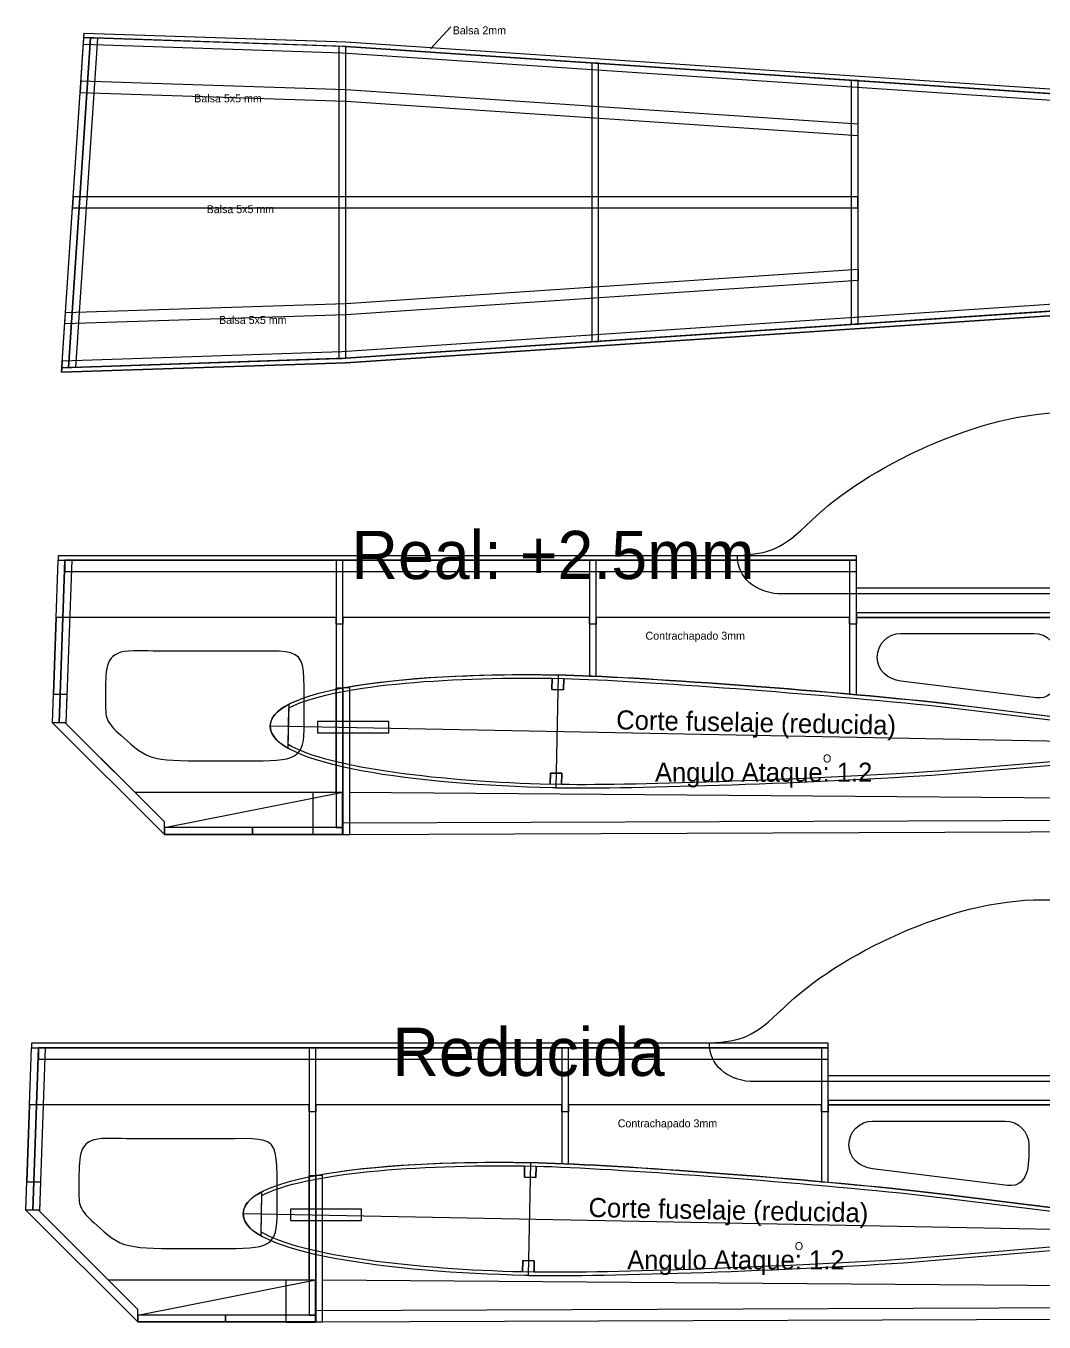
# Model space of a CAD drawing. Header units: centimetres. Extents: x -507 to 639, y -279 to 295.
# Drawn here: x -507 to -56, y -279 to 295 of the extents above; entities that cross this region are included whole.
import ezdxf

# ---------------------------------------------------------------- set-up
doc = ezdxf.new("R2010")
doc.units = ezdxf.units.CM
doc.header["$MEASUREMENT"] = 0
doc.layers.add('Cuadernas', color=7, linetype='Continuous')
doc.layers.add('planta', color=7, linetype='Continuous')

msp = doc.modelspace()

# ---------------------------------------------------------------- linework, layer by layer
at = {"layer": 'Cuadernas'}
for points in [[(-139.11, 33.06), (37.07, 33.06), (37.07, 35.06), (-139.11, 35.06), (-139.11, 33.06)], [(-366.6, -63.1), (-363.6, -63.1), (-363.6, 1.87), (-366.6, 1.87), (-366.6, -63.1)], [(-377.9, -18.1), (-346.26, -18.1), (-346.26, -13.1), (-377.9, -13.1), (-377.9, -18.1)], [(-379.88, -63.14), (-366.76, -63.14), (-366.76, -44.5), (-379.88, -44.5), (-379.88, -63.14)], [(-445.64, -63.1), (-406.68, -63.1), (-406.68, -60.1), (-445.64, -60.1), (-445.64, -63.1)], [(-406.69, -63.1), (-366.6, -63.1), (-366.6, -60.1), (-406.69, -60.1), (-406.69, -63.1)], [(-151.62, -183.02), (24.18, -183.02), (24.18, -181.02), (-151.62, -181.02), (-151.62, -183.02)], [(-378.62, -279.18), (-375.62, -279.18), (-375.62, -214.21), (-378.62, -214.21), (-378.62, -279.18)], [(-389.9, -234.18), (-358.32, -234.18), (-358.32, -229.18), (-389.9, -229.18), (-389.9, -234.18)], [(-391.87, -279.22), (-378.78, -279.22), (-378.78, -260.58), (-391.87, -260.58), (-391.87, -279.22)], [(-457.48, -279.18), (-418.61, -279.18), (-418.61, -276.18), (-457.48, -276.18), (-457.48, -279.18)], [(-418.62, -279.18), (-378.62, -279.18), (-378.62, -276.18), (-418.62, -276.18), (-418.62, -279.18)]]:
    msp.add_lwpolyline(points, close=True, dxfattribs=at)
for points in [[(-327.76, 284.93), (-327.76, 284.93), (-318.84, 294.74), (-318.84, 294.74)], [(50.04, 46.04), (50.04, 46.04), (-139.11, 46.04), (-139.11, 46.04)], [(-271.29, 7.53), (-271.29, 7.53), (-272.27, -42.46), (-272.27, -42.46)], [(-398.83, -15), (-398.83, -15), (37.03, -23.45), (37.03, -23.45)], [(-363.62, -44.4), (-363.62, -44.4), (47.06, -47.59), (47.06, -47.59)], [(37.11, -170.05), (37.11, -170.05), (-151.62, -170.05), (-151.62, -170.05)], [(-283.52, -208.55), (-283.52, -208.55), (-284.49, -258.54), (-284.49, -258.54)], [(-410.78, -231.09), (-410.78, -231.09), (24.14, -239.54), (24.14, -239.54)], [(-375.65, -260.48), (-375.65, -260.48), (34.14, -263.67), (34.14, -263.67)]]:
    msp.add_open_spline(points, degree=3, dxfattribs=at)
for points, knots in [([(119.42, 103.08), (72.47, 112.69), (14.31, 123.58), (-44.17, 124.02), (-44.17, 124.02), (-84.37, 124.31), (-134.83, 99.52), (-158.99, 76.02), (-158.99, 76.02), (-172.52, 62.87), (-177.15, 61.48), (-191.83, 60.49), (-191.83, 60.49), (-191.68, 50.6), (-184.06, 44.3), (-173.77, 43.44), (-173.77, 43.44), (-173.77, 43.44), (57.7, 43.48), (57.7, 43.48), (57.7, 43.48), (57.7, 43.48), (119.42, 103.08), (119.42, 103.08)], [0, 0, 0, 0, 0.166667, 0.166667, 0.166667, 0.166667, 0.333333, 0.333333, 0.333333, 0.333333, 0.5, 0.5, 0.5, 0.5, 0.666667, 0.666667, 0.666667, 0.666667, 0.833333, 0.833333, 0.833333, 0.833333, 1, 1, 1, 1]), ([(-492.78, 58.4), (-492.78, 58.4), (-495.32, -13.6), (-495.32, -13.6), (-495.32, -13.6), (-495.32, -13.6), (-492.31, -13.6), (-492.31, -13.6), (-492.31, -13.6), (-492.31, -13.6), (-489.78, 58.4), (-489.78, 58.4), (-489.78, 58.4), (-489.78, 58.4), (-492.78, 58.4), (-492.78, 58.4)], [0, 0, 0, 0, 0.25, 0.25, 0.25, 0.25, 0.5, 0.5, 0.5, 0.5, 0.75, 0.75, 0.75, 0.75, 1, 1, 1, 1]), ([(-139.11, 58.4), (-139.11, 58.4), (-492.78, 58.4), (-492.78, 58.4), (-492.78, 58.4), (-492.78, 58.4), (-492.78, 60.4), (-492.78, 60.4), (-492.78, 60.4), (-492.78, 60.4), (-139.11, 60.4), (-139.11, 60.4), (-139.11, 60.4), (-139.11, 60.4), (-139.11, 58.4), (-139.11, 58.4)], [0, 0, 0, 0, 0.25, 0.25, 0.25, 0.25, 0.5, 0.5, 0.5, 0.5, 0.75, 0.75, 0.75, 0.75, 1, 1, 1, 1]), ([(-489.78, 58.4), (-489.78, 58.4), (-492.32, -13.6), (-492.32, -13.6), (-492.32, -13.6), (-492.32, -13.6), (-489.31, -13.6), (-489.31, -13.6), (-489.31, -13.6), (-489.31, -13.6), (-486.78, 58.4), (-486.78, 58.4), (-486.78, 58.4), (-486.78, 58.4), (-489.78, 58.4), (-489.78, 58.4)], [0, 0, 0, 0, 0.25, 0.25, 0.25, 0.25, 0.5, 0.5, 0.5, 0.5, 0.75, 0.75, 0.75, 0.75, 1, 1, 1, 1]), ([(-139.11, 53.4), (-139.11, 53.4), (-489.78, 53.4), (-489.78, 53.4), (-489.78, 53.4), (-489.78, 53.4), (-489.78, 58.4), (-489.78, 58.4), (-489.78, 58.4), (-489.78, 58.4), (-139.11, 58.4), (-139.11, 58.4), (-139.11, 58.4), (-139.11, 58.4), (-139.11, 53.4), (-139.11, 53.4)], [0, 0, 0, 0, 0.25, 0.25, 0.25, 0.25, 0.5, 0.5, 0.5, 0.5, 0.75, 0.75, 0.75, 0.75, 1, 1, 1, 1]), ([(-369.61, 58.4), (-369.61, 58.4), (-366.6, 58.4), (-366.6, 58.4), (-366.6, 58.4), (-366.6, 58.4), (-366.6, 33.06), (-366.6, 33.06), (-366.6, 33.06), (-366.6, 33.06), (-366.6, -60.1), (-366.6, -60.1), (-366.6, -60.1), (-366.6, -60.1), (-369.61, -60.1), (-369.61, -60.1), (-369.61, -60.1), (-369.61, -60.1), (-369.61, 33.05), (-369.61, 33.05), (-369.61, 33.05), (-369.61, 33.05), (-369.61, 58.4), (-369.61, 58.4)], [0, 0, 0, 0, 0.166667, 0.166667, 0.166667, 0.166667, 0.333333, 0.333333, 0.333333, 0.333333, 0.5, 0.5, 0.5, 0.5, 0.666667, 0.666667, 0.666667, 0.666667, 0.833333, 0.833333, 0.833333, 0.833333, 1, 1, 1, 1]), ([(-257.37, 58.4), (-257.37, 58.4), (-254.36, 58.4), (-254.36, 58.4), (-254.36, 58.4), (-254.36, 58.4), (-254.36, 6.95), (-254.36, 6.95), (-254.36, 6.95), (-254.36, 6.95), (-257.37, 7.08), (-257.37, 7.08), (-257.37, 7.08), (-257.37, 7.08), (-257.37, 58.4), (-257.37, 58.4)], [0, 0, 0, 0, 0.25, 0.25, 0.25, 0.25, 0.5, 0.5, 0.5, 0.5, 0.75, 0.75, 0.75, 0.75, 1, 1, 1, 1]), ([(-142.12, 58.4), (-142.12, 58.4), (-139.11, 58.4), (-139.11, 58.4), (-139.11, 58.4), (-139.11, 58.4), (-139.11, -1.19), (-139.11, -1.19), (-139.11, -1.19), (-139.11, -1.19), (-142.12, -0.92), (-142.12, -0.92), (-142.12, -0.92), (-142.12, -0.92), (-142.12, 58.4), (-142.12, 58.4)], [0, 0, 0, 0, 0.25, 0.25, 0.25, 0.25, 0.5, 0.5, 0.5, 0.5, 0.75, 0.75, 0.75, 0.75, 1, 1, 1, 1]), ([(-102.52, -35.13), (-102.52, -35.13), (-86.19, -33.76), (-86.19, -33.76), (-86.19, -33.76), (-86.19, -33.76), (37.03, -23.45), (37.03, -23.45), (37.03, -23.45), (37.03, -23.45), (-85.7, -8.4), (-85.7, -8.4), (-85.7, -8.4), (-85.7, -8.4), (-101.96, -6.41), (-101.96, -6.41), (-101.96, -6.41), (-155.91, -0.88), (-233.43, 4.98), (-268.78, 5.98), (-268.78, 5.98), (-268.78, 5.98), (-268.87, 0.98), (-268.87, 0.98), (-268.87, 0.98), (-268.87, 0.98), (-273.97, 1.08), (-273.97, 1.08), (-273.97, 1.08), (-273.97, 1.08), (-273.88, 6.06), (-273.88, 6.06), (-273.88, 6.06), (-320.63, 6.77), (-372.32, 2.96), (-390.52, -7.08), (-390.52, -7.08), (-390.52, -7.08), (-390.84, -23.26), (-390.84, -23.26), (-390.84, -23.26), (-373.04, -34), (-321.53, -39.82), (-274.79, -40.93), (-274.79, -40.93), (-274.79, -40.93), (-274.7, -35.93), (-274.7, -35.93), (-274.7, -35.93), (-274.7, -35.93), (-269.6, -36.03), (-269.6, -36.03), (-269.6, -36.03), (-269.6, -36.03), (-269.7, -41.03), (-269.7, -41.03), (-269.7, -41.03), (-235.67, -41.54), (-157.93, -38.65), (-102.52, -35.13)], [0, 0, 0, 0, 0.066667, 0.066667, 0.066667, 0.066667, 0.133333, 0.133333, 0.133333, 0.133333, 0.2, 0.2, 0.2, 0.2, 0.266667, 0.266667, 0.266667, 0.266667, 0.333333, 0.333333, 0.333333, 0.333333, 0.4, 0.4, 0.4, 0.4, 0.466667, 0.466667, 0.466667, 0.466667, 0.533333, 0.533333, 0.533333, 0.533333, 0.6, 0.6, 0.6, 0.6, 0.666667, 0.666667, 0.666667, 0.666667, 0.733333, 0.733333, 0.733333, 0.733333, 0.8, 0.8, 0.8, 0.8, 0.866667, 0.866667, 0.866667, 0.866667, 0.933333, 0.933333, 0.933333, 0.933333, 1, 1, 1, 1]), ([(-495.32, -13.6), (-495.32, -13.6), (-489.73, -13.6), (-489.73, -13.6), (-489.73, -13.6), (-489.73, -13.6), (-445.64, -57.53), (-445.64, -57.53), (-445.64, -57.53), (-445.64, -57.53), (-445.63, -63.1), (-445.63, -63.1), (-445.63, -63.1), (-445.63, -63.1), (-495.32, -13.6), (-495.32, -13.6)], [0, 0, 0, 0, 0.25, 0.25, 0.25, 0.25, 0.5, 0.5, 0.5, 0.5, 0.75, 0.75, 0.75, 0.75, 1, 1, 1, 1]), ([(-366.6, -63.1), (-366.6, -63.1), (-366.6, -44.4), (-366.6, -44.4), (-366.6, -44.4), (-366.6, -44.4), (-445.63, -60.1), (-445.63, -60.1), (-445.63, -60.1), (-445.63, -60.1), (-445.63, -63.1), (-445.63, -63.1), (-445.63, -63.1), (-445.63, -63.1), (-366.6, -63.1), (-366.6, -63.1)], [0, 0, 0, 0, 0.25, 0.25, 0.25, 0.25, 0.5, 0.5, 0.5, 0.5, 0.75, 0.75, 0.75, 0.75, 1, 1, 1, 1]), ([(-366.6, -58.1), (-366.6, -58.1), (50.56, -56.6), (50.56, -56.6), (50.56, -56.6), (50.56, -56.6), (52.51, -61.57), (52.51, -61.57), (52.51, -61.57), (52.51, -61.57), (-366.59, -63.1), (-366.59, -63.1), (-366.59, -63.1), (-366.59, -63.1), (-366.6, -58.1), (-366.6, -58.1)], [0, 0, 0, 0, 0.25, 0.25, 0.25, 0.25, 0.5, 0.5, 0.5, 0.5, 0.75, 0.75, 0.75, 0.75, 1, 1, 1, 1]), ([(106.35, -113), (59.49, -103.39), (1.47, -92.5), (-56.89, -92.07), (-56.89, -92.07), (-97.01, -91.77), (-147.35, -116.57), (-171.46, -140.06), (-171.46, -140.06), (-184.96, -153.21), (-189.58, -154.6), (-204.23, -155.59), (-204.23, -155.59), (-204.08, -165.49), (-196.47, -171.79), (-186.21, -172.64), (-186.21, -172.64), (-186.21, -172.64), (44.76, -172.6), (44.76, -172.6), (44.76, -172.6), (44.76, -172.6), (106.35, -113), (106.35, -113)], [0, 0, 0, 0, 0.166667, 0.166667, 0.166667, 0.166667, 0.333333, 0.333333, 0.333333, 0.333333, 0.5, 0.5, 0.5, 0.5, 0.666667, 0.666667, 0.666667, 0.666667, 0.833333, 0.833333, 0.833333, 0.833333, 1, 1, 1, 1]), ([(-504.52, -157.68), (-504.52, -157.68), (-507.06, -229.68), (-507.06, -229.68), (-507.06, -229.68), (-507.06, -229.68), (-504.06, -229.68), (-504.06, -229.68), (-504.06, -229.68), (-504.06, -229.68), (-501.53, -157.68), (-501.53, -157.68), (-501.53, -157.68), (-501.53, -157.68), (-504.52, -157.68), (-504.52, -157.68)], [0, 0, 0, 0, 0.25, 0.25, 0.25, 0.25, 0.5, 0.5, 0.5, 0.5, 0.75, 0.75, 0.75, 0.75, 1, 1, 1, 1]), ([(-151.62, -157.68), (-151.62, -157.68), (-504.53, -157.68), (-504.53, -157.68), (-504.53, -157.68), (-504.53, -157.68), (-504.53, -155.68), (-504.53, -155.68), (-504.53, -155.68), (-504.53, -155.68), (-151.62, -155.68), (-151.62, -155.68), (-151.62, -155.68), (-151.62, -155.68), (-151.62, -157.68), (-151.62, -157.68)], [0, 0, 0, 0, 0.25, 0.25, 0.25, 0.25, 0.5, 0.5, 0.5, 0.5, 0.75, 0.75, 0.75, 0.75, 1, 1, 1, 1]), ([(-501.53, -157.68), (-501.53, -157.68), (-504.06, -229.68), (-504.06, -229.68), (-504.06, -229.68), (-504.06, -229.68), (-501.06, -229.68), (-501.06, -229.68), (-501.06, -229.68), (-501.06, -229.68), (-498.54, -157.68), (-498.54, -157.68), (-498.54, -157.68), (-498.54, -157.68), (-501.53, -157.68), (-501.53, -157.68)], [0, 0, 0, 0, 0.25, 0.25, 0.25, 0.25, 0.5, 0.5, 0.5, 0.5, 0.75, 0.75, 0.75, 0.75, 1, 1, 1, 1]), ([(-151.62, -162.68), (-151.62, -162.68), (-501.53, -162.68), (-501.53, -162.68), (-501.53, -162.68), (-501.53, -162.68), (-501.53, -157.68), (-501.53, -157.68), (-501.53, -157.68), (-501.53, -157.68), (-151.62, -157.68), (-151.62, -157.68), (-151.62, -157.68), (-151.62, -157.68), (-151.62, -162.68), (-151.62, -162.68)], [0, 0, 0, 0, 0.25, 0.25, 0.25, 0.25, 0.5, 0.5, 0.5, 0.5, 0.75, 0.75, 0.75, 0.75, 1, 1, 1, 1]), ([(-381.62, -157.68), (-381.62, -157.68), (-378.62, -157.68), (-378.62, -157.68), (-378.62, -157.68), (-378.62, -157.68), (-378.62, -183.02), (-378.62, -183.02), (-378.62, -183.02), (-378.62, -183.02), (-378.62, -276.18), (-378.62, -276.18), (-378.62, -276.18), (-378.62, -276.18), (-381.62, -276.18), (-381.62, -276.18), (-381.62, -276.18), (-381.62, -276.18), (-381.62, -183.03), (-381.62, -183.03), (-381.62, -183.03), (-381.62, -183.03), (-381.62, -157.68), (-381.62, -157.68)], [0, 0, 0, 0, 0.166667, 0.166667, 0.166667, 0.166667, 0.333333, 0.333333, 0.333333, 0.333333, 0.5, 0.5, 0.5, 0.5, 0.666667, 0.666667, 0.666667, 0.666667, 0.833333, 0.833333, 0.833333, 0.833333, 1, 1, 1, 1]), ([(-269.62, -157.68), (-269.62, -157.68), (-266.62, -157.68), (-266.62, -157.68), (-266.62, -157.68), (-266.62, -157.68), (-266.62, -209.13), (-266.62, -209.13), (-266.62, -209.13), (-266.62, -209.13), (-269.62, -209), (-269.62, -209), (-269.62, -209), (-269.62, -209), (-269.62, -157.68), (-269.62, -157.68)], [0, 0, 0, 0, 0.25, 0.25, 0.25, 0.25, 0.5, 0.5, 0.5, 0.5, 0.75, 0.75, 0.75, 0.75, 1, 1, 1, 1]), ([(-154.62, -157.68), (-154.62, -157.68), (-151.62, -157.68), (-151.62, -157.68), (-151.62, -157.68), (-151.62, -157.68), (-151.62, -217.27), (-151.62, -217.27), (-151.62, -217.27), (-151.62, -217.27), (-154.62, -217.01), (-154.62, -217.01), (-154.62, -217.01), (-154.62, -217.01), (-154.62, -157.68), (-154.62, -157.68)], [0, 0, 0, 0, 0.25, 0.25, 0.25, 0.25, 0.5, 0.5, 0.5, 0.5, 0.75, 0.75, 0.75, 0.75, 1, 1, 1, 1]), ([(-115.12, -251.21), (-115.12, -251.21), (-98.82, -249.85), (-98.82, -249.85), (-98.82, -249.85), (-98.82, -249.85), (24.14, -239.54), (24.14, -239.54), (24.14, -239.54), (24.14, -239.54), (-98.33, -224.48), (-98.33, -224.48), (-98.33, -224.48), (-98.33, -224.48), (-114.56, -222.49), (-114.56, -222.49), (-114.56, -222.49), (-168.38, -216.96), (-245.74, -211.1), (-281.01, -210.1), (-281.01, -210.1), (-281.01, -210.1), (-281.11, -215.1), (-281.11, -215.1), (-281.11, -215.1), (-281.11, -215.1), (-286.19, -215), (-286.19, -215), (-286.19, -215), (-286.19, -215), (-286.1, -210.02), (-286.1, -210.02), (-286.1, -210.02), (-332.74, -209.31), (-384.33, -213.12), (-402.49, -223.17), (-402.49, -223.17), (-402.49, -223.17), (-402.81, -239.34), (-402.81, -239.34), (-402.81, -239.34), (-385.05, -250.08), (-333.65, -255.9), (-287.01, -257.01), (-287.01, -257.01), (-287.01, -257.01), (-286.92, -252.01), (-286.92, -252.01), (-286.92, -252.01), (-286.92, -252.01), (-281.83, -252.11), (-281.83, -252.11), (-281.83, -252.11), (-281.83, -252.11), (-281.93, -257.11), (-281.93, -257.11), (-281.93, -257.11), (-247.98, -257.62), (-170.41, -254.73), (-115.12, -251.21)], [0, 0, 0, 0, 0.066667, 0.066667, 0.066667, 0.066667, 0.133333, 0.133333, 0.133333, 0.133333, 0.2, 0.2, 0.2, 0.2, 0.266667, 0.266667, 0.266667, 0.266667, 0.333333, 0.333333, 0.333333, 0.333333, 0.4, 0.4, 0.4, 0.4, 0.466667, 0.466667, 0.466667, 0.466667, 0.533333, 0.533333, 0.533333, 0.533333, 0.6, 0.6, 0.6, 0.6, 0.666667, 0.666667, 0.666667, 0.666667, 0.733333, 0.733333, 0.733333, 0.733333, 0.8, 0.8, 0.8, 0.8, 0.866667, 0.866667, 0.866667, 0.866667, 0.933333, 0.933333, 0.933333, 0.933333, 1, 1, 1, 1]), ([(-507.06, -229.68), (-507.06, -229.68), (-501.48, -229.68), (-501.48, -229.68), (-501.48, -229.68), (-501.48, -229.68), (-457.49, -273.61), (-457.49, -273.61), (-457.49, -273.61), (-457.49, -273.61), (-457.48, -279.18), (-457.48, -279.18), (-457.48, -279.18), (-457.48, -279.18), (-507.06, -229.68), (-507.06, -229.68)], [0, 0, 0, 0, 0.25, 0.25, 0.25, 0.25, 0.5, 0.5, 0.5, 0.5, 0.75, 0.75, 0.75, 0.75, 1, 1, 1, 1]), ([(-378.62, -279.18), (-378.62, -279.18), (-378.62, -260.48), (-378.62, -260.48), (-378.62, -260.48), (-378.62, -260.48), (-457.48, -276.18), (-457.48, -276.18), (-457.48, -276.18), (-457.48, -276.18), (-457.48, -279.18), (-457.48, -279.18), (-457.48, -279.18), (-457.48, -279.18), (-378.62, -279.18), (-378.62, -279.18)], [0, 0, 0, 0, 0.25, 0.25, 0.25, 0.25, 0.5, 0.5, 0.5, 0.5, 0.75, 0.75, 0.75, 0.75, 1, 1, 1, 1]), ([(-378.62, -274.18), (-378.62, -274.18), (37.63, -272.68), (37.63, -272.68), (37.63, -272.68), (37.63, -272.68), (39.58, -277.65), (39.58, -277.65), (39.58, -277.65), (39.58, -277.65), (-378.61, -279.18), (-378.61, -279.18), (-378.61, -279.18), (-378.61, -279.18), (-378.62, -274.18), (-378.62, -274.18)], [0, 0, 0, 0, 0.25, 0.25, 0.25, 0.25, 0.5, 0.5, 0.5, 0.5, 0.75, 0.75, 0.75, 0.75, 1, 1, 1, 1])]:
    msp.add_open_spline(points, degree=3, knots=knots, dxfattribs=at)
at = {"layer": 'Cuadernas', "color": 254}
for points, knots in [([(37.06, -21.92), (37.06, -21.92), (-85.65, -6.8), (-85.65, -6.8), (-85.65, -6.8), (-85.65, -6.8), (-99.72, -5.08), (-99.72, -5.08), (-99.72, -5.08), (-155.06, 0.97), (-236.67, 6.73), (-271.14, 7.57), (-271.14, 7.57), (-271.7, 7.58), (-272.2, 7.59), (-272.74, 7.6), (-272.74, 7.6), (-305.75, 8.21), (-341.6, 6.59), (-366.6, 1.88), (-366.6, 1.88), (-366.6, 1.88), (-369.61, 1.87), (-369.61, 1.87), (-369.61, 1.87), (-369.61, 1.87), (-369.61, -44.4), (-369.61, -44.4), (-369.61, -44.4), (-369.61, -44.4), (-458.82, -44.4), (-458.82, -44.4), (-458.82, -44.4), (-458.82, -44.4), (-489.33, -14), (-489.33, -14), (-489.33, -14), (-489.33, -14), (-488.88, -1.01), (-488.88, -1.01), (-488.88, -1.01), (-488.88, -1.01), (-494.89, -1), (-494.89, -1), (-494.89, -1), (-494.89, -1), (-493.72, 33.06), (-493.72, 33.06), (-493.72, 33.06), (-493.72, 33.06), (-369.61, 33.06), (-369.61, 33.06), (-369.61, 33.06), (-369.61, 33.06), (-369.61, 30.06), (-369.61, 30.06), (-369.61, 30.06), (-369.61, 30.06), (-366.6, 30.06), (-366.6, 30.06), (-366.6, 30.06), (-366.6, 30.06), (-366.61, 33.06), (-366.61, 33.06), (-366.61, 33.06), (-366.61, 33.06), (-257.37, 33.06), (-257.37, 33.06), (-257.37, 33.06), (-257.37, 33.06), (-257.37, 30.06), (-257.37, 30.06), (-257.37, 30.06), (-257.37, 30.06), (-254.36, 30.06), (-254.36, 30.06), (-254.36, 30.06), (-254.36, 30.06), (-254.36, 33.06), (-254.36, 33.06), (-254.36, 33.06), (-254.36, 33.06), (-142.12, 33.06), (-142.12, 33.06), (-142.12, 33.06), (-142.12, 33.06), (-142.12, 30.06), (-142.12, 30.06), (-142.12, 30.06), (-142.12, 30.06), (-139.11, 30.06), (-139.11, 30.06), (-139.11, 30.06), (-139.11, 30.06), (-139.11, 33.06), (-139.11, 33.06), (-139.11, 33.06), (-139.11, 33.06), (37.07, 33.06), (37.07, 33.06), (37.07, 33.06), (37.07, 33.06), (37.07, 28.06), (37.07, 28.06), (37.07, 28.06), (37.07, 28.06), (40.08, 28.06), (40.08, 28.06), (40.08, 28.06), (40.08, 28.06), (40.08, 33.69), (40.08, 33.69), (40.08, 33.69), (40.08, 33.69), (46.16, 39.12), (46.16, 39.12), (46.16, 39.12), (46.16, 39.12), (184.59, 39.12), (184.59, 39.12), (184.59, 39.12), (184.59, 39.12), (184.59, 10.75), (184.59, 10.75), (184.59, 10.75), (184.59, 10.75), (40.08, -21.92), (40.08, -21.92), (40.08, -21.92), (40.08, -21.92), (40.08, -15.92), (40.08, -15.92), (40.08, -15.92), (40.08, -15.92), (37.07, -15.92), (37.07, -15.92), (37.07, -15.92), (37.07, -15.92), (37.06, -21.92), (37.06, -21.92)], [0, 0, 0, 0, 0.028571, 0.028571, 0.028571, 0.028571, 0.057143, 0.057143, 0.057143, 0.057143, 0.085714, 0.085714, 0.085714, 0.085714, 0.114286, 0.114286, 0.114286, 0.114286, 0.142857, 0.142857, 0.142857, 0.142857, 0.171429, 0.171429, 0.171429, 0.171429, 0.2, 0.2, 0.2, 0.2, 0.228571, 0.228571, 0.228571, 0.228571, 0.257143, 0.257143, 0.257143, 0.257143, 0.285714, 0.285714, 0.285714, 0.285714, 0.314286, 0.314286, 0.314286, 0.314286, 0.342857, 0.342857, 0.342857, 0.342857, 0.371429, 0.371429, 0.371429, 0.371429, 0.4, 0.4, 0.4, 0.4, 0.428571, 0.428571, 0.428571, 0.428571, 0.457143, 0.457143, 0.457143, 0.457143, 0.485714, 0.485714, 0.485714, 0.485714, 0.514286, 0.514286, 0.514286, 0.514286, 0.542857, 0.542857, 0.542857, 0.542857, 0.571429, 0.571429, 0.571429, 0.571429, 0.6, 0.6, 0.6, 0.6, 0.628571, 0.628571, 0.628571, 0.628571, 0.657143, 0.657143, 0.657143, 0.657143, 0.685714, 0.685714, 0.685714, 0.685714, 0.714286, 0.714286, 0.714286, 0.714286, 0.742857, 0.742857, 0.742857, 0.742857, 0.771429, 0.771429, 0.771429, 0.771429, 0.8, 0.8, 0.8, 0.8, 0.828571, 0.828571, 0.828571, 0.828571, 0.857143, 0.857143, 0.857143, 0.857143, 0.885714, 0.885714, 0.885714, 0.885714, 0.914286, 0.914286, 0.914286, 0.914286, 0.942857, 0.942857, 0.942857, 0.942857, 0.971429, 0.971429, 0.971429, 0.971429, 1, 1, 1, 1]), ([(-60.47, 25.96), (-60.47, 25.96), (-119.39, 25.96), (-119.39, 25.96), (-119.39, 25.96), (-125.16, 25.96), (-129.88, 21.19), (-129.88, 15.36), (-129.88, 15.36), (-129.88, 15.36), (-129.88, 15.36), (-129.88, 15.36), (-129.88, 15.36), (-129.88, 9.54), (-125.11, 5.48), (-119.39, 4.77), (-119.39, 4.77), (-119.39, 4.77), (-59.44, -2.58), (-59.44, -2.58), (-59.44, -2.58), (-49.01, -3.86), (-49.98, 9.54), (-49.98, 15.36), (-49.98, 15.36), (-49.98, 15.36), (-49.98, 15.36), (-49.98, 15.36), (-49.98, 15.36), (-49.98, 21.19), (-54.7, 25.96), (-60.47, 25.96)], [0, 0, 0, 0, 0.125, 0.125, 0.125, 0.125, 0.25, 0.25, 0.25, 0.25, 0.375, 0.375, 0.375, 0.375, 0.5, 0.5, 0.5, 0.5, 0.625, 0.625, 0.625, 0.625, 0.75, 0.75, 0.75, 0.75, 0.875, 0.875, 0.875, 0.875, 1, 1, 1, 1]), ([(-459.47, 18.21), (-453.52, 18.21), (-448.2, 18.05), (-440.92, 18.05), (-440.92, 18.05), (-432.82, 18.05), (-423.57, 18.05), (-413.3, 18.05), (-413.3, 18.05), (-380.52, 18.05), (-384.06, 21.6), (-383.73, -13.88), (-383.73, -13.88), (-383.58, -30.04), (-387.11, -30.66), (-409.57, -30.52), (-409.57, -30.52), (-445.01, -30.28), (-450.65, -31.95), (-460.63, -23.08), (-460.63, -23.08), (-469.6, -15.12), (-471.62, -13.6), (-471.78, -7.53), (-471.78, -7.53), (-471.86, -4.29), (-471.83, -1.04), (-471.78, 2.2), (-471.78, 2.2), (-471.62, 12.24), (-471.26, 18.21), (-459.47, 18.21)], [0, 0, 0, 0, 0.125, 0.125, 0.125, 0.125, 0.25, 0.25, 0.25, 0.25, 0.375, 0.375, 0.375, 0.375, 0.5, 0.5, 0.5, 0.5, 0.625, 0.625, 0.625, 0.625, 0.75, 0.75, 0.75, 0.75, 0.875, 0.875, 0.875, 0.875, 1, 1, 1, 1]), ([(-268.78, 5.98), (-268.78, 5.98), (-273.87, 6.08), (-273.87, 6.08), (-273.87, 6.08), (-273.87, 6.08), (-273.97, 1.08), (-273.97, 1.08), (-273.97, 1.08), (-273.97, 1.08), (-268.87, 0.98), (-268.87, 0.98), (-268.87, 0.98), (-268.87, 0.98), (-268.78, 5.98), (-268.78, 5.98)], [0, 0, 0, 0, 0.25, 0.25, 0.25, 0.25, 0.5, 0.5, 0.5, 0.5, 0.75, 0.75, 0.75, 0.75, 1, 1, 1, 1]), ([(-390.87, -24.96), (-396.03, -22.04), (-398.92, -18.72), (-398.83, -15), (-398.83, -15), (-398.78, -11.28), (-395.76, -8.08), (-390.49, -5.36), (-390.49, -5.36), (-390.49, -5.36), (-390.87, -24.96), (-390.87, -24.96)], [0, 0, 0, 0, 0.333333, 0.333333, 0.333333, 0.333333, 0.666667, 0.666667, 0.666667, 0.666667, 1, 1, 1, 1]), ([(-269.59, -36.01), (-269.59, -36.01), (-274.69, -35.91), (-274.69, -35.91), (-274.69, -35.91), (-274.69, -35.91), (-274.79, -40.91), (-274.79, -40.91), (-274.79, -40.91), (-274.79, -40.91), (-269.69, -41.01), (-269.69, -41.01), (-269.69, -41.01), (-269.69, -41.01), (-269.59, -36.01), (-269.59, -36.01)], [0, 0, 0, 0, 0.25, 0.25, 0.25, 0.25, 0.5, 0.5, 0.5, 0.5, 0.75, 0.75, 0.75, 0.75, 1, 1, 1, 1]), ([(24.17, -238), (24.17, -238), (-98.28, -222.89), (-98.28, -222.89), (-98.28, -222.89), (-98.28, -222.89), (-112.32, -221.16), (-112.32, -221.16), (-112.32, -221.16), (-167.54, -215.11), (-248.98, -209.35), (-283.37, -208.52), (-283.37, -208.52), (-283.93, -208.5), (-284.42, -208.5), (-284.97, -208.48), (-284.97, -208.48), (-317.9, -207.87), (-353.67, -209.49), (-378.62, -214.21), (-378.62, -214.21), (-378.62, -214.21), (-381.62, -214.21), (-381.62, -214.21), (-381.62, -214.21), (-381.62, -214.21), (-381.62, -260.48), (-381.62, -260.48), (-381.62, -260.48), (-381.62, -260.48), (-470.64, -260.48), (-470.64, -260.48), (-470.64, -260.48), (-470.64, -260.48), (-501.08, -230.09), (-501.08, -230.09), (-501.08, -230.09), (-501.08, -230.09), (-500.64, -217.09), (-500.64, -217.09), (-500.64, -217.09), (-500.64, -217.09), (-506.63, -217.09), (-506.63, -217.09), (-506.63, -217.09), (-506.63, -217.09), (-505.46, -183.02), (-505.46, -183.02), (-505.46, -183.02), (-505.46, -183.02), (-381.62, -183.02), (-381.62, -183.02), (-381.62, -183.02), (-381.62, -183.02), (-381.62, -186.02), (-381.62, -186.02), (-381.62, -186.02), (-381.62, -186.02), (-378.62, -186.02), (-378.62, -186.02), (-378.62, -186.02), (-378.62, -186.02), (-378.63, -183.02), (-378.63, -183.02), (-378.63, -183.02), (-378.63, -183.02), (-269.62, -183.02), (-269.62, -183.02), (-269.62, -183.02), (-269.62, -183.02), (-269.62, -186.02), (-269.62, -186.02), (-269.62, -186.02), (-269.62, -186.02), (-266.62, -186.02), (-266.62, -186.02), (-266.62, -186.02), (-266.62, -186.02), (-266.63, -183.02), (-266.63, -183.02), (-266.63, -183.02), (-266.63, -183.02), (-154.62, -183.02), (-154.62, -183.02), (-154.62, -183.02), (-154.62, -183.02), (-154.62, -186.02), (-154.62, -186.02), (-154.62, -186.02), (-154.62, -186.02), (-151.62, -186.02), (-151.62, -186.02), (-151.62, -186.02), (-151.62, -186.02), (-151.62, -183.02), (-151.62, -183.02), (-151.62, -183.02), (-151.62, -183.02), (24.18, -183.02), (24.18, -183.02), (24.18, -183.02), (24.18, -183.02), (24.18, -188.03), (24.18, -188.03), (24.18, -188.03), (24.18, -188.03), (27.18, -188.03), (27.18, -188.03), (27.18, -188.03), (27.18, -188.03), (27.18, -182.39), (27.18, -182.39), (27.18, -182.39), (27.18, -182.39), (33.24, -176.96), (33.24, -176.96), (33.24, -176.96), (33.24, -176.96), (171.38, -176.96), (171.38, -176.96), (171.38, -176.96), (171.38, -176.96), (171.38, -205.33), (171.38, -205.33), (171.38, -205.33), (171.38, -205.33), (27.18, -238), (27.18, -238), (27.18, -238), (27.18, -238), (27.18, -232), (27.18, -232), (27.18, -232), (27.18, -232), (24.18, -232), (24.18, -232), (24.18, -232), (24.18, -232), (24.17, -238), (24.17, -238)], [0, 0, 0, 0, 0.028571, 0.028571, 0.028571, 0.028571, 0.057143, 0.057143, 0.057143, 0.057143, 0.085714, 0.085714, 0.085714, 0.085714, 0.114286, 0.114286, 0.114286, 0.114286, 0.142857, 0.142857, 0.142857, 0.142857, 0.171429, 0.171429, 0.171429, 0.171429, 0.2, 0.2, 0.2, 0.2, 0.228571, 0.228571, 0.228571, 0.228571, 0.257143, 0.257143, 0.257143, 0.257143, 0.285714, 0.285714, 0.285714, 0.285714, 0.314286, 0.314286, 0.314286, 0.314286, 0.342857, 0.342857, 0.342857, 0.342857, 0.371429, 0.371429, 0.371429, 0.371429, 0.4, 0.4, 0.4, 0.4, 0.428571, 0.428571, 0.428571, 0.428571, 0.457143, 0.457143, 0.457143, 0.457143, 0.485714, 0.485714, 0.485714, 0.485714, 0.514286, 0.514286, 0.514286, 0.514286, 0.542857, 0.542857, 0.542857, 0.542857, 0.571429, 0.571429, 0.571429, 0.571429, 0.6, 0.6, 0.6, 0.6, 0.628571, 0.628571, 0.628571, 0.628571, 0.657143, 0.657143, 0.657143, 0.657143, 0.685714, 0.685714, 0.685714, 0.685714, 0.714286, 0.714286, 0.714286, 0.714286, 0.742857, 0.742857, 0.742857, 0.742857, 0.771429, 0.771429, 0.771429, 0.771429, 0.8, 0.8, 0.8, 0.8, 0.828571, 0.828571, 0.828571, 0.828571, 0.857143, 0.857143, 0.857143, 0.857143, 0.885714, 0.885714, 0.885714, 0.885714, 0.914286, 0.914286, 0.914286, 0.914286, 0.942857, 0.942857, 0.942857, 0.942857, 0.971429, 0.971429, 0.971429, 0.971429, 1, 1, 1, 1]), ([(-471.29, -197.87), (-465.35, -197.87), (-460.04, -198.03), (-452.77, -198.03), (-452.77, -198.03), (-444.69, -198.03), (-435.46, -198.03), (-425.22, -198.03), (-425.22, -198.03), (-392.51, -198.03), (-396.04, -194.48), (-395.71, -229.96), (-395.71, -229.96), (-395.57, -246.12), (-399.08, -246.75), (-421.49, -246.6), (-421.49, -246.6), (-456.86, -246.36), (-462.49, -248.04), (-472.45, -239.17), (-472.45, -239.17), (-481.39, -231.2), (-483.41, -229.68), (-483.57, -223.62), (-483.57, -223.62), (-483.65, -220.37), (-483.62, -217.12), (-483.57, -213.88), (-483.57, -213.88), (-483.41, -203.84), (-483.05, -197.87), (-471.29, -197.87)], [0, 0, 0, 0, 0.125, 0.125, 0.125, 0.125, 0.25, 0.25, 0.25, 0.25, 0.375, 0.375, 0.375, 0.375, 0.5, 0.5, 0.5, 0.5, 0.625, 0.625, 0.625, 0.625, 0.75, 0.75, 0.75, 0.75, 0.875, 0.875, 0.875, 0.875, 1, 1, 1, 1]), ([(-73.15, -190.13), (-73.15, -190.13), (-131.94, -190.13), (-131.94, -190.13), (-131.94, -190.13), (-137.7, -190.13), (-142.41, -194.89), (-142.41, -200.72), (-142.41, -200.72), (-142.41, -200.72), (-142.41, -200.72), (-142.41, -200.72), (-142.41, -200.72), (-142.41, -206.54), (-137.66, -210.61), (-131.94, -211.31), (-131.94, -211.31), (-131.94, -211.31), (-72.12, -218.66), (-72.12, -218.66), (-72.12, -218.66), (-61.72, -219.94), (-62.68, -206.54), (-62.68, -200.72), (-62.68, -200.72), (-62.68, -200.72), (-62.68, -200.72), (-62.68, -200.72), (-62.68, -200.72), (-62.68, -194.89), (-67.4, -190.13), (-73.15, -190.13)], [0, 0, 0, 0, 0.125, 0.125, 0.125, 0.125, 0.25, 0.25, 0.25, 0.25, 0.375, 0.375, 0.375, 0.375, 0.5, 0.5, 0.5, 0.5, 0.625, 0.625, 0.625, 0.625, 0.75, 0.75, 0.75, 0.75, 0.875, 0.875, 0.875, 0.875, 1, 1, 1, 1]), ([(-281.01, -210.1), (-281.01, -210.1), (-286.09, -210), (-286.09, -210), (-286.09, -210), (-286.09, -210), (-286.19, -215), (-286.19, -215), (-286.19, -215), (-286.19, -215), (-281.11, -215.1), (-281.11, -215.1), (-281.11, -215.1), (-281.11, -215.1), (-281.01, -210.1), (-281.01, -210.1)], [0, 0, 0, 0, 0.25, 0.25, 0.25, 0.25, 0.5, 0.5, 0.5, 0.5, 0.75, 0.75, 0.75, 0.75, 1, 1, 1, 1]), ([(-402.84, -241.05), (-407.99, -238.12), (-410.87, -234.8), (-410.78, -231.09), (-410.78, -231.09), (-410.72, -227.37), (-407.72, -224.16), (-402.46, -221.44), (-402.46, -221.44), (-402.46, -221.44), (-402.84, -241.05), (-402.84, -241.05)], [0, 0, 0, 0, 0.333333, 0.333333, 0.333333, 0.333333, 0.666667, 0.666667, 0.666667, 0.666667, 1, 1, 1, 1]), ([(-281.82, -252.09), (-281.82, -252.09), (-286.91, -252), (-286.91, -252), (-286.91, -252), (-286.91, -252), (-287.01, -256.99), (-287.01, -256.99), (-287.01, -256.99), (-287.01, -256.99), (-281.92, -257.09), (-281.92, -257.09), (-281.92, -257.09), (-281.92, -257.09), (-281.82, -252.09), (-281.82, -252.09)], [0, 0, 0, 0, 0.25, 0.25, 0.25, 0.25, 0.5, 0.5, 0.5, 0.5, 0.75, 0.75, 0.75, 0.75, 1, 1, 1, 1])]:
    msp.add_open_spline(points, degree=3, knots=knots, dxfattribs=at)
at = {"layer": 'Cuadernas', "color": 3}
for points, knots in [([(-272.06, -42.46), (-272.63, -42.45), (-273.19, -42.44), (-273.73, -42.43), (-273.73, -42.43), (-332.16, -41.25), (-399.25, -32.72), (-398.83, -15), (-398.83, -15), (-398.56, 2.71), (-331.19, 8.64), (-272.76, 7.56), (-272.76, 7.56), (-272.21, 7.55), (-271.66, 7.53), (-271.09, 7.52)], [0, 0, 0, 0, 0.25, 0.25, 0.25, 0.25, 0.5, 0.5, 0.5, 0.5, 0.75, 0.75, 0.75, 0.75, 1, 1, 1, 1]), ([(-272.22, -42.46), (-237.74, -42.97), (-155.86, -40.35), (-100.32, -36.46), (-100.32, -36.46), (-100.32, -36.46), (-86.22, -35.28), (-86.22, -35.28), (-86.22, -35.28), (-86.22, -35.28), (37, -24.99), (37, -24.99), (37, -24.99), (37, -24.99), (37.03, -23.45), (37.03, -23.45), (37.03, -23.45), (37.03, -23.45), (37.06, -21.92), (37.06, -21.92), (37.06, -21.92), (37.06, -21.92), (-85.67, -6.82), (-85.67, -6.82), (-85.67, -6.82), (-85.67, -6.82), (-99.73, -5.1), (-99.73, -5.1), (-99.73, -5.1), (-155.07, 0.94), (-236.78, 6.7), (-271.24, 7.53)], [0, 0, 0, 0, 0.125, 0.125, 0.125, 0.125, 0.25, 0.25, 0.25, 0.25, 0.375, 0.375, 0.375, 0.375, 0.5, 0.5, 0.5, 0.5, 0.625, 0.625, 0.625, 0.625, 0.75, 0.75, 0.75, 0.75, 0.875, 0.875, 0.875, 0.875, 1, 1, 1, 1]), ([(-284.29, -258.54), (-284.85, -258.53), (-285.41, -258.52), (-285.95, -258.52), (-285.95, -258.52), (-344.26, -257.33), (-411.2, -248.8), (-410.78, -231.09), (-410.78, -231.09), (-410.51, -213.37), (-343.29, -207.44), (-284.98, -208.52), (-284.98, -208.52), (-284.44, -208.54), (-283.88, -208.55), (-283.32, -208.56)], [0, 0, 0, 0, 0.25, 0.25, 0.25, 0.25, 0.5, 0.5, 0.5, 0.5, 0.75, 0.75, 0.75, 0.75, 1, 1, 1, 1]), ([(-284.44, -258.54), (-250.04, -259.05), (-168.34, -256.43), (-112.92, -252.54), (-112.92, -252.54), (-112.92, -252.54), (-98.85, -251.36), (-98.85, -251.36), (-98.85, -251.36), (-98.85, -251.36), (24.11, -241.07), (24.11, -241.07), (24.11, -241.07), (24.11, -241.07), (24.14, -239.54), (24.14, -239.54), (24.14, -239.54), (24.14, -239.54), (24.17, -238), (24.17, -238), (24.17, -238), (24.17, -238), (-98.3, -222.9), (-98.3, -222.9), (-98.3, -222.9), (-98.3, -222.9), (-112.33, -221.18), (-112.33, -221.18), (-112.33, -221.18), (-167.55, -215.14), (-249.08, -209.39), (-283.47, -208.55)], [0, 0, 0, 0, 0.125, 0.125, 0.125, 0.125, 0.25, 0.25, 0.25, 0.25, 0.375, 0.375, 0.375, 0.375, 0.5, 0.5, 0.5, 0.5, 0.625, 0.625, 0.625, 0.625, 0.75, 0.75, 0.75, 0.75, 0.875, 0.875, 0.875, 0.875, 1, 1, 1, 1])]:
    msp.add_open_spline(points, degree=3, knots=knots, dxfattribs=at)
at = {"layer": 'planta'}
for points, knots in [([(638.42, 220.99), (638.42, 220.99), (-365.38, 288.09), (-365.38, 288.09), (-365.38, 288.09), (-365.38, 288.09), (-481.27, 291.95), (-481.27, 291.95), (-481.27, 291.95), (-481.27, 291.95), (-491.28, 141.69), (-491.28, 141.69), (-491.28, 141.69), (-491.28, 141.69), (-365.38, 145.89), (-365.38, 145.89), (-365.38, 145.89), (-365.38, 145.89), (638.42, 212.99), (638.42, 212.99), (638.42, 212.99), (638.42, 212.99), (638.42, 220.99), (638.42, 220.99)], [0, 0, 0, 0, 0.166667, 0.166667, 0.166667, 0.166667, 0.333333, 0.333333, 0.333333, 0.333333, 0.5, 0.5, 0.5, 0.5, 0.666667, 0.666667, 0.666667, 0.666667, 0.833333, 0.833333, 0.833333, 0.833333, 1, 1, 1, 1]), ([(-488.14, 143.75), (-488.14, 143.75), (-478.4, 289.87), (-478.4, 289.87), (-478.4, 289.87), (-478.4, 289.87), (-481.41, 289.96), (-481.41, 289.96), (-481.41, 289.96), (-481.41, 289.96), (-491.15, 143.66), (-491.15, 143.66), (-491.15, 143.66), (-491.15, 143.66), (-488.14, 143.75), (-488.14, 143.75)], [0, 0, 0, 0, 0.25, 0.25, 0.25, 0.25, 0.5, 0.5, 0.5, 0.5, 0.75, 0.75, 0.75, 0.75, 1, 1, 1, 1]), ([(-485.13, 143.86), (-485.13, 143.86), (-475.39, 289.75), (-475.39, 289.75), (-475.39, 289.75), (-475.39, 289.75), (-478.4, 289.87), (-478.4, 289.87), (-478.4, 289.87), (-478.4, 289.87), (-488.14, 143.75), (-488.14, 143.75), (-488.14, 143.75), (-488.14, 143.75), (-485.13, 143.86), (-485.13, 143.86)], [0, 0, 0, 0, 0.25, 0.25, 0.25, 0.25, 0.5, 0.5, 0.5, 0.5, 0.75, 0.75, 0.75, 0.75, 1, 1, 1, 1]), ([(184.59, 249.32), (184.59, 249.32), (-365.38, 286.08), (-365.38, 286.08), (-365.38, 286.08), (-365.38, 286.08), (-366.86, 286.13), (-366.86, 286.13), (-366.86, 286.13), (-366.86, 286.13), (-481.41, 289.96), (-481.41, 289.96), (-481.41, 289.96), (-481.41, 289.96), (-481.61, 286.97), (-481.61, 286.97), (-481.61, 286.97), (-481.61, 286.97), (-366.95, 283.13), (-366.95, 283.13), (-366.95, 283.13), (-366.95, 283.13), (184.59, 246.3), (184.59, 246.3), (184.59, 246.3), (184.59, 246.3), (184.59, 249.32), (184.59, 249.32)], [0, 0, 0, 0, 0.142857, 0.142857, 0.142857, 0.142857, 0.285714, 0.285714, 0.285714, 0.285714, 0.428571, 0.428571, 0.428571, 0.428571, 0.571429, 0.571429, 0.571429, 0.571429, 0.714286, 0.714286, 0.714286, 0.714286, 0.857143, 0.857143, 0.857143, 0.857143, 1, 1, 1, 1]), ([(-481.41, 289.96), (-481.41, 289.96), (-365.38, 286.08), (-365.38, 286.08), (-365.38, 286.08), (-365.38, 286.08), (638.42, 218.99), (638.42, 218.99), (638.42, 218.99), (638.42, 218.99), (638.42, 220.99), (638.42, 220.99), (638.42, 220.99), (638.42, 220.99), (-365.38, 288.08), (-365.38, 288.08), (-365.38, 288.08), (-365.38, 288.08), (-369.51, 288.22), (-369.51, 288.22), (-369.51, 288.22), (-369.51, 288.22), (-481.27, 291.95), (-481.27, 291.95), (-481.27, 291.95), (-481.27, 291.95), (-481.41, 289.96), (-481.41, 289.96)], [0, 0, 0, 0, 0.142857, 0.142857, 0.142857, 0.142857, 0.285714, 0.285714, 0.285714, 0.285714, 0.428571, 0.428571, 0.428571, 0.428571, 0.571429, 0.571429, 0.571429, 0.571429, 0.714286, 0.714286, 0.714286, 0.714286, 0.857143, 0.857143, 0.857143, 0.857143, 1, 1, 1, 1]), ([(-368.38, 286.19), (-368.38, 286.19), (-365.38, 286.08), (-365.38, 286.08), (-365.38, 286.08), (-365.38, 286.08), (-365.38, 147.88), (-365.38, 147.88), (-365.38, 147.88), (-365.38, 147.88), (-368.38, 147.79), (-368.38, 147.79), (-368.38, 147.79), (-368.38, 147.79), (-368.38, 286.19), (-368.38, 286.19)], [0, 0, 0, 0, 0.25, 0.25, 0.25, 0.25, 0.5, 0.5, 0.5, 0.5, 0.75, 0.75, 0.75, 0.75, 1, 1, 1, 1]), ([(-256.38, 278.8), (-256.38, 278.8), (-253.38, 278.6), (-253.38, 278.6), (-253.38, 278.6), (-253.38, 278.6), (-253.38, 155.37), (-253.38, 155.37), (-253.38, 155.37), (-253.38, 155.37), (-256.38, 155.17), (-256.38, 155.17), (-256.38, 155.17), (-256.38, 155.17), (-256.38, 278.8), (-256.38, 278.8)], [0, 0, 0, 0, 0.25, 0.25, 0.25, 0.25, 0.5, 0.5, 0.5, 0.5, 0.75, 0.75, 0.75, 0.75, 1, 1, 1, 1]), ([(-138.38, 246.64), (-138.38, 246.64), (-365.38, 261.82), (-365.38, 261.82), (-365.38, 261.82), (-365.38, 261.82), (-483.03, 265.65), (-483.03, 265.65), (-483.03, 265.65), (-483.03, 265.65), (-482.69, 270.65), (-482.69, 270.65), (-482.69, 270.65), (-482.69, 270.65), (-365.37, 266.82), (-365.37, 266.82), (-365.37, 266.82), (-365.37, 266.82), (-138.38, 251.65), (-138.38, 251.65), (-138.38, 251.65), (-138.38, 251.65), (-138.38, 246.64), (-138.38, 246.64)], [0, 0, 0, 0, 0.166667, 0.166667, 0.166667, 0.166667, 0.333333, 0.333333, 0.333333, 0.333333, 0.5, 0.5, 0.5, 0.5, 0.666667, 0.666667, 0.666667, 0.666667, 0.833333, 0.833333, 0.833333, 0.833333, 1, 1, 1, 1]), ([(-141.38, 271.11), (-141.38, 271.11), (-138.38, 270.91), (-138.38, 270.91), (-138.38, 270.91), (-138.38, 270.91), (-138.38, 163.06), (-138.38, 163.06), (-138.38, 163.06), (-138.38, 163.06), (-141.38, 162.86), (-141.38, 162.86), (-141.38, 162.86), (-141.38, 162.86), (-141.38, 271.11), (-141.38, 271.11)], [0, 0, 0, 0, 0.25, 0.25, 0.25, 0.25, 0.5, 0.5, 0.5, 0.5, 0.75, 0.75, 0.75, 0.75, 1, 1, 1, 1]), ([(-486.1, 219.49), (-486.1, 219.49), (-138.41, 219.49), (-138.41, 219.49), (-138.41, 219.49), (-138.41, 219.49), (-138.41, 214.49), (-138.41, 214.49), (-138.41, 214.49), (-138.41, 214.49), (-486.4, 214.49), (-486.4, 214.49), (-486.4, 214.49), (-486.4, 214.49), (-486.1, 219.49), (-486.1, 219.49)], [0, 0, 0, 0, 0.25, 0.25, 0.25, 0.25, 0.5, 0.5, 0.5, 0.5, 0.75, 0.75, 0.75, 0.75, 1, 1, 1, 1]), ([(-491.15, 143.66), (-491.15, 143.66), (-365.38, 147.88), (-365.38, 147.88), (-365.38, 147.88), (-365.38, 147.88), (638.42, 214.99), (638.42, 214.99), (638.42, 214.99), (638.42, 214.99), (638.42, 212.99), (638.42, 212.99), (638.42, 212.99), (638.42, 212.99), (-365.38, 145.89), (-365.38, 145.89), (-365.38, 145.89), (-365.38, 145.89), (-491.28, 141.69), (-491.28, 141.69), (-491.28, 141.69), (-491.28, 141.69), (-491.15, 143.66), (-491.15, 143.66)], [0, 0, 0, 0, 0.166667, 0.166667, 0.166667, 0.166667, 0.333333, 0.333333, 0.333333, 0.333333, 0.5, 0.5, 0.5, 0.5, 0.666667, 0.666667, 0.666667, 0.666667, 0.833333, 0.833333, 0.833333, 0.833333, 1, 1, 1, 1]), ([(184.52, 184.62), (184.52, 184.62), (-365.38, 147.88), (-365.38, 147.88), (-365.38, 147.88), (-365.38, 147.88), (-366.93, 147.81), (-366.93, 147.81), (-366.93, 147.81), (-366.93, 147.81), (-368.38, 147.79), (-368.38, 147.79), (-368.38, 147.79), (-368.38, 147.79), (-491.15, 143.66), (-491.15, 143.66), (-491.15, 143.66), (-491.15, 143.66), (-490.95, 146.66), (-490.95, 146.66), (-490.95, 146.66), (-490.95, 146.66), (-367.02, 150.8), (-367.02, 150.8), (-367.02, 150.8), (-367.02, 150.8), (184.52, 187.64), (184.52, 187.64), (184.52, 187.64), (184.52, 187.64), (184.52, 184.62), (184.52, 184.62)], [0, 0, 0, 0, 0.125, 0.125, 0.125, 0.125, 0.25, 0.25, 0.25, 0.25, 0.375, 0.375, 0.375, 0.375, 0.5, 0.5, 0.5, 0.5, 0.625, 0.625, 0.625, 0.625, 0.75, 0.75, 0.75, 0.75, 0.875, 0.875, 0.875, 0.875, 1, 1, 1, 1]), ([(-138.38, 187.37), (-138.38, 187.37), (-365.38, 172.2), (-365.38, 172.2), (-365.38, 172.2), (-365.38, 172.2), (-489.52, 168.16), (-489.52, 168.16), (-489.52, 168.16), (-489.52, 168.16), (-489.83, 163.13), (-489.83, 163.13), (-489.83, 163.13), (-489.83, 163.13), (-365.37, 167.19), (-365.37, 167.19), (-365.37, 167.19), (-365.37, 167.19), (-138.38, 182.37), (-138.38, 182.37), (-138.38, 182.37), (-138.38, 182.37), (-138.38, 187.37), (-138.38, 187.37)], [0, 0, 0, 0, 0.166667, 0.166667, 0.166667, 0.166667, 0.333333, 0.333333, 0.333333, 0.333333, 0.5, 0.5, 0.5, 0.5, 0.666667, 0.666667, 0.666667, 0.666667, 0.833333, 0.833333, 0.833333, 0.833333, 1, 1, 1, 1])]:
    msp.add_open_spline(points, degree=3, knots=knots, dxfattribs=at)

# ---------------------------------------------------------------- texts
at = {"layer": 'Cuadernas', "attachment_point": 1}
for s, insert, char_height in [('\\fAvantGarde Bk BT;Balsa 2mm', (-317.94, 294.97), 3.5278), ('\\fAvantGarde Bk BT;Balsa 5x5 mm', (-432.47, 264.81), 3.5278), ('\\fAvantGarde Bk BT;Balsa 5x5 mm', (-426.98, 215.72), 3.5278), ('\\fAvantGarde Bk BT;Balsa 5x5 mm', (-421.48, 166.62), 3.5278), ('\\fAvantGarde Bk BT;Real: +2.5mm', (-362.83, 71.4), 21.3611), ('\\fAvantGarde Bk BT;Contrachapado 3mm', (-232.54, 26.69), 3.5278), ('\\fAvantGarde Bk BT;O', (-153.9, -27.7), 3.547), ('\\fAvantGarde Bk BT;Angulo Ataque: 1.2', (-228.36, -31.32), 8.4667), ('\\fAvantGarde Bk BT;Reducida', (-344.7, -148.79), 21.3611), ('\\fAvantGarde Bk BT;Contrachapado 3mm', (-244.85, -189.39), 3.5278), ('\\fAvantGarde Bk BT;Angulo Ataque: 1.2', (-240.68, -247.41), 8.4667), ('\\fAvantGarde Bk BT;O', (-166.39, -243.78), 3.547)]:
    msp.add_mtext(s, dxfattribs=dict(at, insert=insert, char_height=char_height))
at = {"layer": 'Cuadernas', "char_height": 8.4667, "attachment_point": 1}
for insert, rotation in [((-245.41, -8.08), 358.88922), ((-257.69, -224.16), 358.8868)]:
    msp.add_mtext('\\fAvantGarde Bk BT;Corte fuselaje (reducida)', dxfattribs=dict(at, insert=insert, rotation=rotation))

doc.saveas('drawing.dxf')
